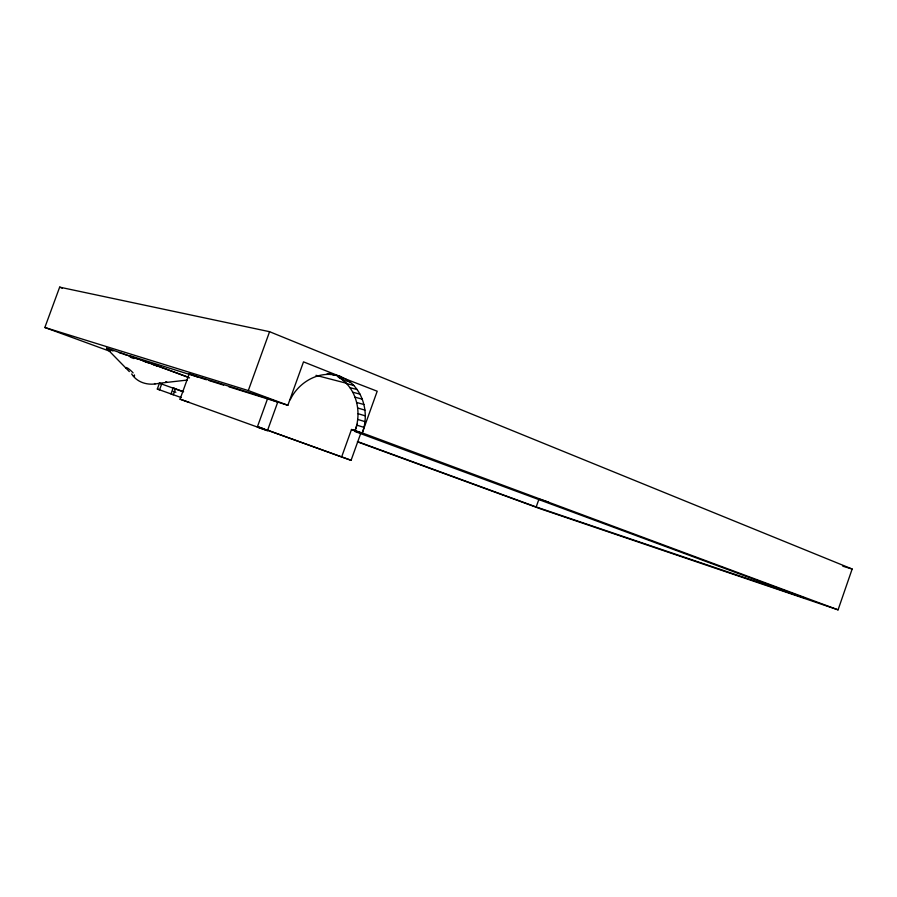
<?xml version="1.0" encoding="UTF-8"?>
<svg xmlns="http://www.w3.org/2000/svg" width="897" height="897" viewBox="0 0 897 897"><rect width="100%" height="100%" fill="white"/><g stroke="black" fill="none" stroke-linecap="round" stroke-linejoin="round"><path stroke-width="1.35" d="M357.354 424.18L355.044 430.627C362.108 411.824 356.479 387.526 338.348 377.144L345.513 378.96L377.2 391.227L362.253 432.937L351.489 429.495L341.634 456.954L257.921 426.77L264.189 428.99M110.51 351.512L44.85 327.483L59.662 287.152L269.582 331.699L852.15 569.034L838.067 609.848L362.253 432.937C370.169 412.452 362.388 385.082 340.804 376.718L303.511 361.861L287.87 405.276L228.892 386.775M357.768 441.66L536.182 506.962L538.996 499.035L548.28 502.096M341.634 456.954L351.086 460.307L360.886 432.982L351.489 429.495M267.441 430.672L277.745 402.103L267.676 398.358L189.245 373.836L180.05 399.165L267.441 430.672L257.304 427.084L267.676 398.358M44.85 327.483L248.301 390.565L269.582 331.699M131.646 373.982C137.757 383.322 149.194 385.856 159.487 383.165L161.673 384.006L159.554 389.825L157.323 389.029L159.431 383.232L187.148 380.081M173.143 387.975L170.991 393.918L173.323 394.758L175.498 388.793L173.143 387.975L183.616 391.731M290.224 399.759C298.768 381.472 321.126 368.959 340.804 376.718L328.75 373.421M166.259 382.414L166.831 382.044L165.766 381.685M154.497 383.58L155.349 383.647M333.493 374.621L335.87 375.215M327.192 373.556L330.735 374.453M342.665 380.048L349.864 381.887M315.979 375.338L346.96 383.378M346.556 383.568L353.777 385.441M349.953 387.65L357.185 389.567M352.801 392.224L360.045 394.164M355.066 397.192L362.321 399.187M356.703 402.495L363.958 404.536M357.69 408.023L364.944 410.108M358.015 413.696L365.27 415.838M842.776 566.186L852.15 569.034M357.679 419.415L364.922 421.612M356.681 425.088L363.913 427.342M199.84 377.671L206.433 379.745M209.079 380.563L223.611 385.127M354.304 430.885L360.886 432.982M354.82 431.457L804.732 598.019L536.182 506.962M119.133 352.633L122.53 353.754M838.067 609.848L541.216 509.081L357.376 441.817M123.775 354.18L127.52 355.459M128.776 355.896L138.452 359.305M157.323 389.029L181.172 397.55M180.05 399.165L189.368 402.461M173.233 391.361L175.857 392.292M143.24 361.02L148.117 362.78M159.431 383.232L182.966 391.675M266.689 429.876L351.086 460.307M152.838 364.496L157.782 366.301M188.527 377.278L129.717 355.683L198.517 377.256L189.245 373.836M130.256 357.197L134.001 358.576M248.301 390.565L287.87 405.276M338.348 377.144L343.383 379.095M59.662 287.152L62.274 288.161M329.827 373.387L333.662 374.912M133.384 375.798L134.472 376.202L134.415 374.935M106.429 348.159L129.336 371.593M133.104 372.894C131.825 371.324 126.085 366.099 125.614 367.815M113.022 350.951A40.881 0.617 19.8 0 1 110.039 349.796M108.739 349.269A40.881 0.617 19.8 0 1 149.395 363.038A85.877 1.245 19.8 0 1 178.537 373.735A40.589 0.605 19.8 0 1 189.491 377.917"/></g></svg>
